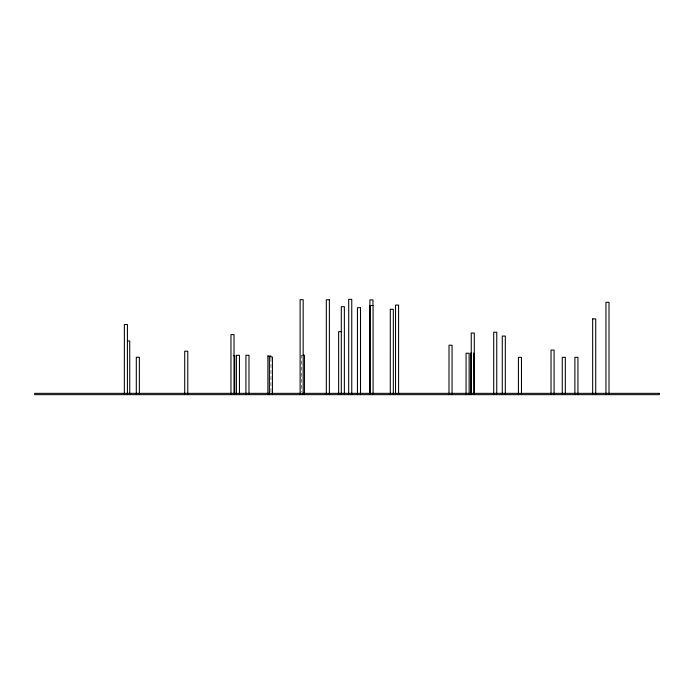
<?xml version="1.0" encoding="UTF-8"?>
<svg xmlns="http://www.w3.org/2000/svg" width="694" height="694" viewBox="0 0 694 694"><rect width="100%" height="100%" fill="white"/><g stroke="black" fill="none" stroke-linecap="round" stroke-linejoin="round"><path stroke-width="0.52" stroke-dasharray="3.47 2.6" d="M301.838 355.25L301.396 355.25L301.387 391.85M270.955 358.104L270.955 391.893"/><path stroke-width="1.04" d="M329.372 299.773L326.327 299.773L326.319 394.001M360.498 307.694L357.445 307.694L357.445 394.001M592.667 318.91L595.721 318.91L595.73 394.001M341.691 331.619L338.637 331.619L338.637 394.001M127.375 340.962L129.735 340.962L129.743 394.001M471.538 352.994L470.853 352.994L470.844 394.001M473.655 352.994L473.907 394.001M302.914 355.25L304.44 355.25L304.449 394.001M233.462 355.614L234.711 355.614M267.901 355.987L270.946 355.987M609.011 394.001L609.011 302.272L605.957 302.272L605.957 394.001M592.667 318.91L592.667 394.001M577.946 394.001L577.946 357.315L574.892 357.315L574.884 394.001M565.324 394.001L565.324 357.341L562.27 357.341L562.261 394.001M554.09 394.001L554.09 350.088L551.036 350.088L551.027 394.001M521.48 394.001L521.48 357.349L518.427 357.349L518.418 394.001M505.319 394.001L505.319 336.061L502.265 336.061L502.265 394.001M496.757 394.001L496.757 332.218L493.703 332.218L493.703 394.001M474.306 394.001L474.306 333.042L471.252 333.042L471.243 394.001M469.127 394.001L469.127 353.229L466.073 353.229L466.064 394.001M452.063 394.001L452.063 345.204L449.009 345.204L449.001 394.001M398.59 394.001L398.59 305.065L395.537 305.065L395.537 394.001M393.342 394.001L393.342 309.307L390.288 309.307L390.28 394.001M373.086 394.001L373.086 305.525L370.032 305.525L370.023 394.001M372.964 305.325L372.964 299.921L369.911 299.921L369.902 394.001M360.498 307.694L360.498 394.001M351.763 394.001L351.763 299.34L348.709 299.34L348.7 394.001M344.363 394.001L344.363 306.696L341.309 306.696L341.301 394.001M329.381 299.773L329.381 394.001M303.174 394.001L303.174 299.678L300.12 299.678L300.12 394.001M272.43 394.001L272.43 356.976L269.376 356.976L269.376 394.001M267.893 355.987L267.893 394.001M248.99 394.001L248.99 355.25L245.928 355.25L245.928 394.001M239.465 394.001L239.465 355.302L236.411 355.302L236.402 394.001M234.711 355.614L234.711 394.001M234.025 394.001L234.025 334.612L230.972 334.612L230.963 394.001M187.779 394.001L187.779 351.216L184.725 351.216L184.717 394.001M139.364 394.001L139.364 357.245L136.31 357.245L136.302 394.001M127.418 394.001L127.418 324.532L124.365 324.532L124.356 394.001M659.3 393.351L34.7 393.351L34.7 394.66L659.3 394.66L659.3 393.351"/></g></svg>
